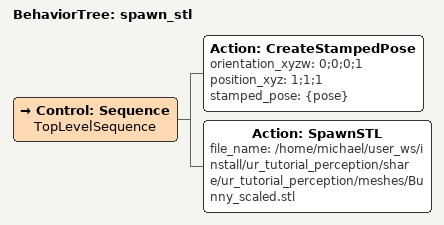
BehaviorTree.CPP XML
<?xml version='1.0' encoding='UTF-8'?>
<root BTCPP_format="4" main_tree_to_execute="spawn_stl">
  <BehaviorTree ID="spawn_stl" _description="">
    <Control ID="Sequence" name="TopLevelSequence">
      <Action ID="CreateStampedPose" orientation_xyzw="0;0;0;1" position_xyz="1;1;1" stamped_pose="{pose}"/>
      <Action ID="SpawnSTL" file_name="/home/michael/user_ws/install/ur_tutorial_perception/share/ur_tutorial_perception/meshes/Bunny_scaled.stl"/>
    </Control>
  </BehaviorTree>
</root>
